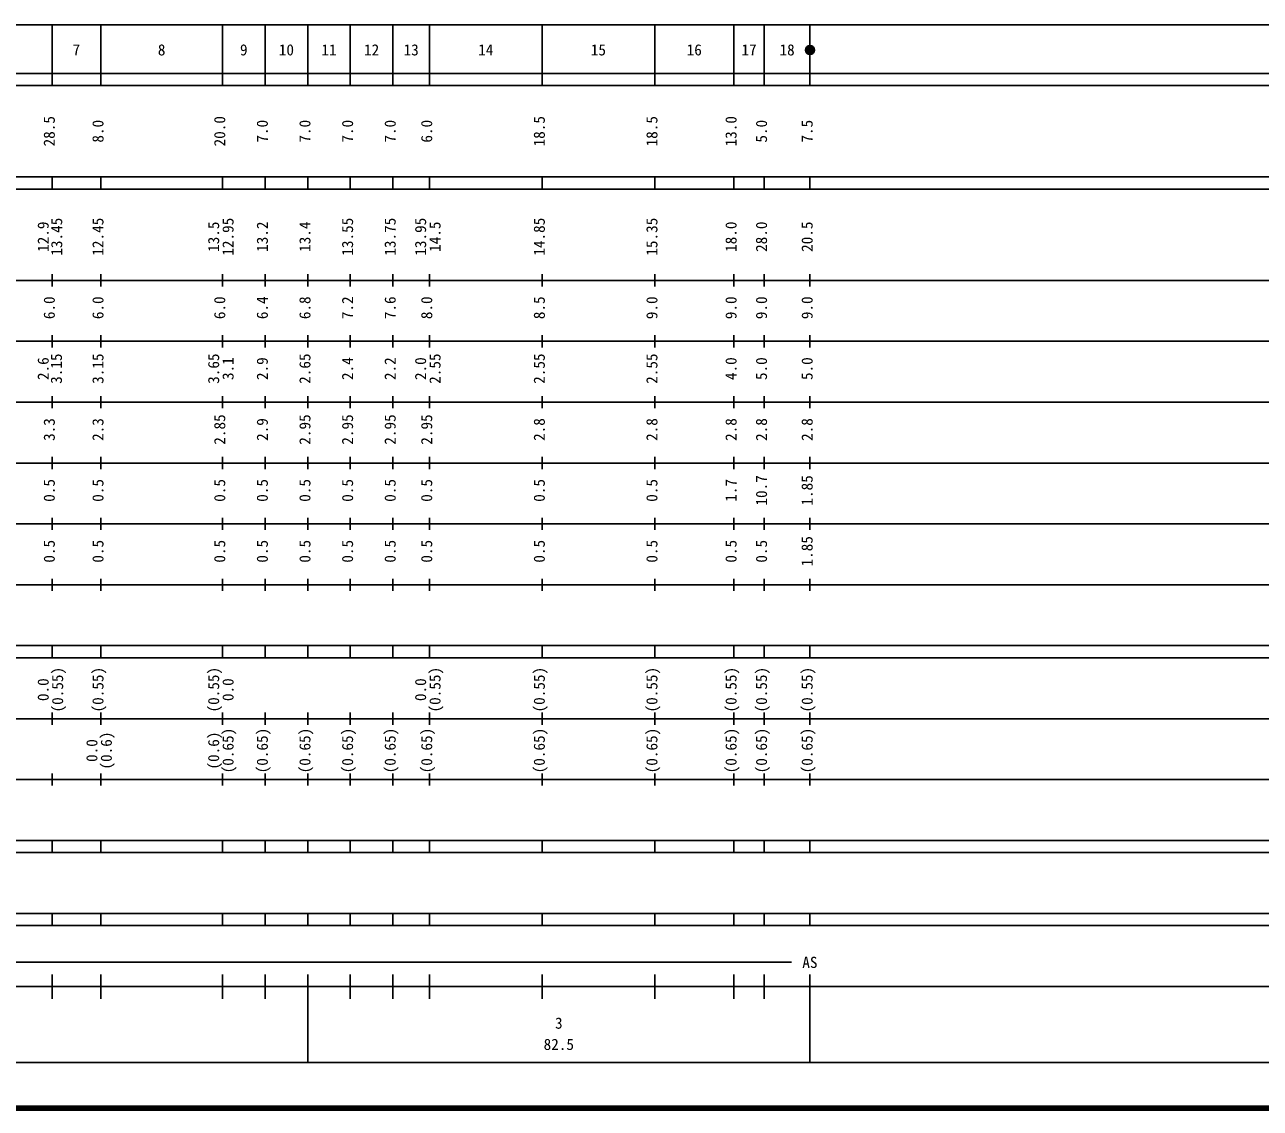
# Model space of a CAD drawing. Units: millimetres on the paper, enlarged 1000 times. Extents: x 40000 to 680000, y 20000 to 380000.
# Drawn here: x 221510 to 424486, y 20000 to 198000 of the extents above; entities that cross this region are included whole.
import ezdxf
from ezdxf.enums import TextEntityAlignment as Align

# ---------------------------------------------------------------- set-up
doc = ezdxf.new("R2010")
doc.units = ezdxf.units.MM
doc.header["$LTSCALE"] = 1000
doc.header["$PDMODE"] = 32
doc.header["$PDSIZE"] = 500
doc.layers.add('M-TTL', color=2, linetype='Continuous', lineweight=140)
doc.layers.add('M-TTL-BAND', color=7, linetype='Continuous', lineweight=25)
doc.styles.add('ＭＳ ゴシック', font='')
doc.styles.get('ＭＳ ゴシック').set_extended_font_data('MS Gothic')

msp = doc.modelspace()

# ---------------------------------------------------------------- linework, layer by layer
at = {"layer": 'M-TTL'}
msp.add_line((40000, 20000), (680000, 20000), dxfattribs=at)
at = {"layer": 'M-TTL-BAND'}
for p, q in [((68000, 198000), (579000, 198000)), ((226000, 188000), (226000, 198000)), ((234000, 188000), (234000, 198000)), ((254000, 188000), (254000, 198000)), ((261000, 188000), (261000, 198000)), ((268000, 188000), (268000, 198000)), ((275000, 188000), (275000, 198000)), ((282000, 188000), (282000, 198000)), ((288000, 188000), (288000, 198000)), ((306500, 188000), (306500, 198000)), ((325000, 188000), (325000, 198000)), ((338000, 188000), (338000, 198000)), ((343000, 188000), (343000, 198000)), ((350500, 188000), (350500, 198000)), ((40000, 190000), (579000, 190000)), ((40000, 188000), (579000, 188000)), ((40000, 173000), (579000, 173000)), ((226000, 171000), (226000, 173000)), ((234000, 171000), (234000, 173000)), ((254000, 171000), (254000, 173000)), ((261000, 171000), (261000, 173000)), ((268000, 171000), (268000, 173000)), ((275000, 171000), (275000, 173000)), ((282000, 171000), (282000, 173000)), ((288000, 171000), (288000, 173000)), ((306500, 171000), (306500, 173000)), ((325000, 171000), (325000, 173000)), ((338000, 171000), (338000, 173000)), ((343000, 171000), (343000, 173000)), ((350500, 171000), (350500, 173000)), ((40000, 171000), (579000, 171000)), ((226000, 155000), (226000, 157000)), ((234000, 155000), (234000, 157000)), ((254000, 155000), (254000, 157000)), ((261000, 155000), (261000, 157000)), ((268000, 155000), (268000, 157000)), ((275000, 155000), (275000, 157000)), ((282000, 155000), (282000, 157000)), ((288000, 155000), (288000, 157000)), ((306500, 155000), (306500, 157000)), ((325000, 155000), (325000, 157000)), ((338000, 155000), (338000, 157000)), ((343000, 155000), (343000, 157000)), ((350500, 155000), (350500, 157000)), ((40000, 156000), (579000, 156000)), ((226000, 145000), (226000, 147000)), ((234000, 145000), (234000, 147000)), ((254000, 145000), (254000, 147000)), ((261000, 145000), (261000, 147000)), ((268000, 145000), (268000, 147000)), ((275000, 145000), (275000, 147000)), ((282000, 145000), (282000, 147000)), ((288000, 145000), (288000, 147000)), ((306500, 145000), (306500, 147000)), ((325000, 145000), (325000, 147000)), ((338000, 145000), (338000, 147000)), ((343000, 145000), (343000, 147000)), ((350500, 145000), (350500, 147000)), ((46000, 146000), (579000, 146000)), ((52000, 136000), (579000, 136000)), ((226000, 135000), (226000, 137000)), ((234000, 135000), (234000, 137000)), ((254000, 135000), (254000, 137000)), ((261000, 135000), (261000, 137000)), ((268000, 135000), (268000, 137000)), ((275000, 135000), (275000, 137000)), ((282000, 135000), (282000, 137000)), ((288000, 135000), (288000, 137000)), ((306500, 135000), (306500, 137000)), ((325000, 135000), (325000, 137000)), ((338000, 135000), (338000, 137000)), ((343000, 135000), (343000, 137000)), ((350500, 135000), (350500, 137000)), ((46000, 126000), (579000, 126000)), ((226000, 125000), (226000, 127000)), ((234000, 125000), (234000, 127000)), ((254000, 125000), (254000, 127000)), ((261000, 125000), (261000, 127000)), ((268000, 125000), (268000, 127000)), ((275000, 125000), (275000, 127000)), ((282000, 125000), (282000, 127000)), ((288000, 125000), (288000, 127000)), ((306500, 125000), (306500, 127000)), ((325000, 125000), (325000, 127000)), ((338000, 125000), (338000, 127000)), ((343000, 125000), (343000, 127000)), ((350500, 125000), (350500, 127000)), ((52000, 116000), (579000, 116000)), ((226000, 115000), (226000, 117000)), ((234000, 115000), (234000, 117000)), ((254000, 115000), (254000, 117000)), ((261000, 115000), (261000, 117000)), ((268000, 115000), (268000, 117000)), ((275000, 115000), (275000, 117000)), ((282000, 115000), (282000, 117000)), ((288000, 115000), (288000, 117000)), ((306500, 115000), (306500, 117000)), ((325000, 115000), (325000, 117000)), ((338000, 115000), (338000, 117000)), ((343000, 115000), (343000, 117000)), ((350500, 115000), (350500, 117000)), ((46000, 106000), (579000, 106000)), ((226000, 105000), (226000, 107000)), ((234000, 105000), (234000, 107000)), ((254000, 105000), (254000, 107000)), ((261000, 105000), (261000, 107000)), ((268000, 105000), (268000, 107000)), ((275000, 105000), (275000, 107000)), ((282000, 105000), (282000, 107000)), ((288000, 105000), (288000, 107000)), ((306500, 105000), (306500, 107000)), ((325000, 105000), (325000, 107000)), ((338000, 105000), (338000, 107000)), ((343000, 105000), (343000, 107000)), ((350500, 105000), (350500, 107000)), ((40000, 96000), (579000, 96000)), ((226000, 94000), (226000, 96000)), ((234000, 94000), (234000, 96000)), ((254000, 94000), (254000, 96000)), ((261000, 94000), (261000, 96000)), ((268000, 94000), (268000, 96000)), ((275000, 94000), (275000, 96000)), ((282000, 94000), (282000, 96000)), ((288000, 94000), (288000, 96000)), ((306500, 94000), (306500, 96000)), ((325000, 94000), (325000, 96000)), ((338000, 94000), (338000, 96000)), ((343000, 94000), (343000, 96000)), ((350500, 94000), (350500, 96000)), ((40000, 94000), (579000, 94000)), ((49000, 84000), (579000, 84000)), ((226000, 83000), (226000, 85000)), ((234000, 83000), (234000, 85000)), ((254000, 83000), (254000, 85000)), ((261000, 83000), (261000, 85000)), ((268000, 83000), (268000, 85000)), ((275000, 83000), (275000, 85000)), ((282000, 83000), (282000, 85000)), ((288000, 83000), (288000, 85000)), ((306500, 83000), (306500, 85000)), ((325000, 83000), (325000, 85000)), ((338000, 83000), (338000, 85000)), ((343000, 83000), (343000, 85000)), ((350500, 83000), (350500, 85000)), ((40000, 74000), (579000, 74000)), ((226000, 73000), (226000, 75000)), ((234000, 73000), (234000, 75000)), ((254000, 73000), (254000, 75000)), ((261000, 73000), (261000, 75000)), ((268000, 73000), (268000, 75000)), ((275000, 73000), (275000, 75000)), ((282000, 73000), (282000, 75000)), ((288000, 73000), (288000, 75000)), ((306500, 73000), (306500, 75000)), ((325000, 73000), (325000, 75000)), ((338000, 73000), (338000, 75000)), ((343000, 73000), (343000, 75000)), ((350500, 73000), (350500, 75000)), ((40000, 64000), (579000, 64000)), ((226000, 62000), (226000, 64000)), ((234000, 62000), (234000, 64000)), ((254000, 62000), (254000, 64000)), ((261000, 62000), (261000, 64000)), ((268000, 62000), (268000, 64000)), ((275000, 62000), (275000, 64000)), ((282000, 62000), (282000, 64000)), ((288000, 62000), (288000, 64000)), ((306500, 62000), (306500, 64000)), ((325000, 62000), (325000, 64000)), ((338000, 62000), (338000, 64000)), ((343000, 62000), (343000, 64000)), ((350500, 62000), (350500, 64000)), ((40000, 62000), (579000, 62000)), ((40000, 52000), (579000, 52000)), ((226000, 50000), (226000, 52000)), ((234000, 50000), (234000, 52000)), ((254000, 50000), (254000, 52000)), ((261000, 50000), (261000, 52000)), ((268000, 50000), (268000, 52000)), ((275000, 50000), (275000, 52000)), ((282000, 50000), (282000, 52000)), ((288000, 50000), (288000, 52000)), ((306500, 50000), (306500, 52000)), ((325000, 50000), (325000, 52000)), ((338000, 50000), (338000, 52000)), ((343000, 50000), (343000, 52000)), ((350500, 50000), (350500, 52000)), ((40000, 50000), (579000, 50000)), ((71000, 44000), (347500, 44000)), ((226000, 38000), (226000, 42000)), ((234000, 38000), (234000, 42000)), ((254000, 38000), (254000, 42000)), ((261000, 38000), (261000, 42000)), ((268000, 27500), (268000, 42000)), ((275000, 38000), (275000, 42000)), ((282000, 38000), (282000, 42000)), ((288000, 38000), (288000, 42000)), ((306500, 38000), (306500, 42000)), ((325000, 38000), (325000, 42000)), ((338000, 38000), (338000, 42000)), ((343000, 38000), (343000, 42000)), ((350500, 27500), (350500, 42000)), ((40000, 40000), (579000, 40000)), ((68000, 27500), (579000, 27500))]:
    msp.add_line(p, q, dxfattribs=at)
for radius in [750, 600, 450, 300, 150, 20]:
    msp.add_circle((350500, 193834), radius, dxfattribs=at)
msp.add_point((350500, 193834), dxfattribs=at)

# ---------------------------------------------------------------- texts
at = {"layer": 'M-TTL-BAND', "style": 'ＭＳ ゴシック'}
for s, p in [('7', (230000, 192405)), ('8', (244000, 192405)), ('9', (257500, 192405)), ('10', (264500, 192405)), ('11', (271500, 192405)), ('12', (278500, 192405)), ('13', (285000, 192405)), ('14', (297250, 192405)), ('15', (315750, 192405)), ('16', (331500, 192405)), ('17', (340500, 192405)), ('18', (346750, 192405)), ('AS', (350500, 42500)), ('3', (309250, 32523)), ('82.5', (309250, 29033))]:
    msp.add_text(s, height=1833, dxfattribs=at).set_placement(p, align=Align.BOTTOM_CENTER)
for s, p in [('28.5', (227000, 180500)), ('20.0', (255000, 180500)), ('18.5', (307500, 180500)), ('18.5', (326000, 180500)), ('13.0', (339000, 180500)), ('8.0', (235000, 180500)), ('7.0', (262000, 180500)), ('7.0', (269000, 180500)), ('7.0', (276000, 180500)), ('7.0', (283000, 180500)), ('6.0', (289000, 180500)), ('5.0', (344000, 180500)), ('7.5', (351500, 180500)), ('12.9', (226000, 163174)), ('13.45', (228220, 163174)), ('12.45', (235000, 163174)), ('13.5', (254000, 163174)), ('12.95', (256370, 163174)), ('13.2', (262000, 163174)), ('13.4', (269000, 163174)), ('13.55', (276000, 163174)), ('13.75', (283000, 163174)), ('13.95', (288000, 163174)), ('14.5', (290370, 163174)), ('14.85', (307500, 163174)), ('15.35', (326000, 163174)), ('18.0', (339000, 163174)), ('28.0', (344000, 163174)), ('20.5', (351500, 163174)), ('6.0', (227000, 151500)), ('6.0', (235000, 151500)), ('6.0', (255000, 151500)), ('6.4', (262000, 151500)), ('6.8', (269000, 151500)), ('7.2', (276000, 151500)), ('7.6', (283000, 151500)), ('8.0', (289000, 151500)), ('8.5', (307500, 151500)), ('9.0', (326000, 151500)), ('9.0', (339000, 151500)), ('9.0', (344000, 151500)), ('9.0', (351500, 151500)), ('2.6', (226000, 141500)), ('3.15', (228170, 141500)), ('3.15', (235000, 141500)), ('3.65', (254000, 141500)), ('3.1', (256370, 141500)), ('2.9', (262000, 141500)), ('2.65', (269000, 141500)), ('2.4', (276000, 141500)), ('2.2', (283000, 141500)), ('2.0', (288000, 141500)), ('2.55', (290370, 141500)), ('2.55', (307500, 141500)), ('2.55', (326000, 141500)), ('4.0', (339000, 141500)), ('5.0', (344000, 141500)), ('5.0', (351500, 141500)), ('3.3', (227000, 131500)), ('2.3', (235000, 131500)), ('2.85', (255000, 131500)), ('2.9', (262000, 131500)), ('2.95', (269000, 131500)), ('2.95', (276000, 131500)), ('2.95', (283000, 131500)), ('2.95', (289000, 131500)), ('2.8', (307500, 131500)), ('2.8', (326000, 131500)), ('2.8', (339000, 131500)), ('2.8', (344000, 131500)), ('2.8', (351500, 131500)), ('10.7', (344000, 121500)), ('1.85', (351500, 121500)), ('0.5', (227000, 121500)), ('0.5', (235000, 121500)), ('0.5', (255000, 121500)), ('0.5', (262000, 121500)), ('0.5', (269000, 121500)), ('0.5', (276000, 121500)), ('0.5', (283000, 121500)), ('0.5', (289000, 121500)), ('0.5', (307500, 121500)), ('0.5', (326000, 121500)), ('1.7', (339000, 121500)), ('1.85', (351500, 111500)), ('0.5', (227000, 111500)), ('0.5', (235000, 111500)), ('0.5', (255000, 111500)), ('0.5', (262000, 111500)), ('0.5', (269000, 111500)), ('0.5', (276000, 111500)), ('0.5', (283000, 111500)), ('0.5', (289000, 111500)), ('0.5', (307500, 111500)), ('0.5', (326000, 111500)), ('0.5', (339000, 111500)), ('0.5', (344000, 111500)), ('(0.55)', (228370, 88764)), ('(0.55)', (235000, 88764)), ('(0.55)', (254000, 88764)), ('(0.55)', (290370, 88764)), ('(0.55)', (307500, 88764)), ('(0.55)', (326000, 88764)), ('(0.55)', (339000, 88764)), ('(0.55)', (344000, 88764)), ('(0.55)', (351500, 88764)), ('0.0', (226000, 88764)), ('0.0', (256370, 88764)), ('0.0', (288000, 88764)), ('(0.6)', (236370, 78764)), ('(0.6)', (254000, 78764)), ('(0.65)', (256370, 78764)), ('(0.65)', (262000, 78764)), ('(0.65)', (269000, 78764)), ('(0.65)', (276000, 78764)), ('(0.65)', (283000, 78764)), ('(0.65)', (289000, 78764)), ('(0.65)', (307500, 78764)), ('(0.65)', (326000, 78764)), ('(0.65)', (339000, 78764)), ('(0.65)', (344000, 78764)), ('(0.65)', (351500, 78764)), ('0.0', (234000, 78764))]:
    msp.add_text(s, height=1833, rotation=90, dxfattribs=at).set_placement(p, align=Align.BOTTOM_CENTER)

doc.saveas('drawing.dxf')
